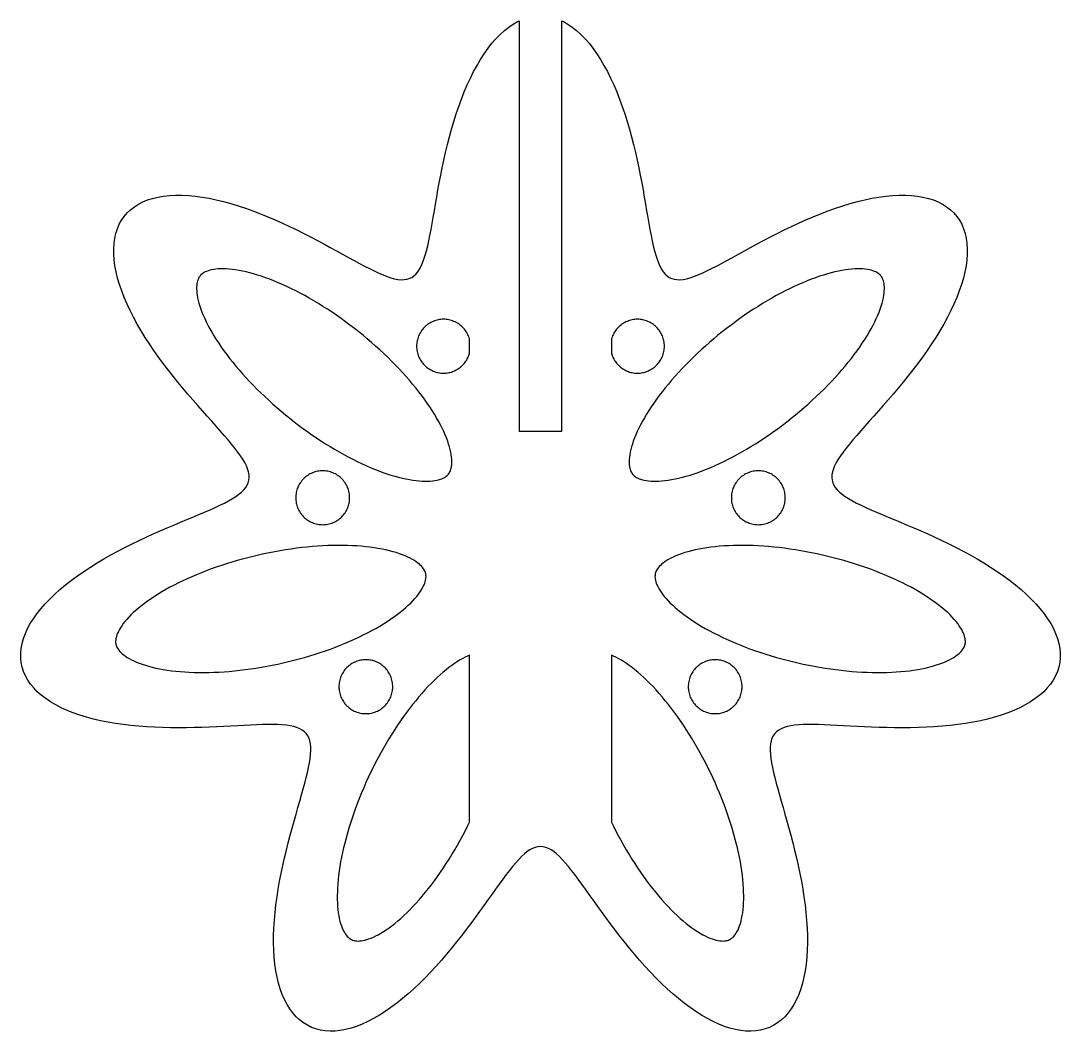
# Model space of a CAD drawing. Header units: millimetres. Extents: x 0 to 450, y -234 to 0.
# Drawn here: x 0 to 73.3, y -71.6 to -0.4 of the extents above; entities that cross this region are included whole.
import ezdxf

# ---------------------------------------------------------------- set-up
doc = ezdxf.new("R2010")
doc.units = ezdxf.units.MM
doc.layers.add('CUT', color=1, linetype='Continuous')

msp = doc.modelspace()

# ---------------------------------------------------------------- linework, layer by layer
at = {"layer": 'CUT'}
for points in [[(66.929, -38.029), (67.418, -38.306), (67.899, -38.592), (68.37, -38.886), (68.829, -39.187), (69.275, -39.496), (69.704, -39.812), (70.116, -40.135), (70.51, -40.463), (70.882, -40.797), (71.232, -41.136), (71.559, -41.479), (71.86, -41.825), (72.135, -42.173), (72.383, -42.524), (72.602, -42.875), (72.792, -43.226), (72.952, -43.577), (73.08, -43.926), (73.177, -44.272), (73.242, -44.615), (73.274, -44.954), (73.274, -45.287), (73.24, -45.615), (73.175, -45.935), (73.076, -46.248), (72.946, -46.553), (72.783, -46.848), (72.589, -47.133), (72.365, -47.408), (72.11, -47.672), (71.826, -47.924), (71.515, -48.163), (71.176, -48.39), (70.812, -48.604), (70.422, -48.804), (70.01, -48.991), (69.576, -49.164), (69.122, -49.324), (68.649, -49.469), (68.159, -49.6), (67.654, -49.718), (67.135, -49.822), (66.604, -49.913), (66.063, -49.991), (65.514, -50.056), (64.959, -50.11), (64.399, -50.152), (63.837, -50.184), (63.274, -50.205), (62.711, -50.217), (62.152, -50.221), (61.597, -50.218), (61.049, -50.208), (60.508, -50.193), (59.977, -50.173), (59.457, -50.149), (58.95, -50.124), (58.457, -50.098), (57.979, -50.071), (57.518, -50.046), (57.074, -50.024), (56.65, -50.005), (56.245, -49.992), (55.861, -49.984), (55.498, -49.984), (55.158, -49.992), (54.84, -50.011), (54.545, -50.04), (54.274, -50.081), (54.027, -50.135), (53.803, -50.202), (53.604, -50.285), (53.427, -50.384), (53.275, -50.499), (53.145, -50.631), (53.039, -50.782), (52.954, -50.951), (52.891, -51.139), (52.849, -51.346), (52.827, -51.574), (52.824, -51.821), (52.84, -52.089), (52.872, -52.377), (52.921, -52.685), (52.984, -53.013), (53.061, -53.361), (53.151, -53.728), (53.251, -54.114), (53.362, -54.519), (53.48, -54.941), (53.605, -55.381), (53.736, -55.836), (53.871, -56.307), (54.008, -56.792), (54.146, -57.29), (54.284, -57.801), (54.42, -58.321), (54.553, -58.852), (54.681, -59.39), (54.804, -59.934), (54.919, -60.484), (55.026, -61.037), (55.124, -61.592), (55.21, -62.148), (55.285, -62.702), (55.347, -63.252), (55.396, -63.799), (55.429, -64.338), (55.448, -64.87), (55.45, -65.392), (55.436, -65.903), (55.405, -66.4), (55.356, -66.883), (55.289, -67.349), (55.204, -67.798), (55.1, -68.228), (54.978, -68.637), (54.837, -69.024), (54.678, -69.388), (54.501, -69.728), (54.306, -70.042), (54.093, -70.33), (53.863, -70.59), (53.616, -70.823), (53.353, -71.026), (53.074, -71.2), (52.78, -71.344), (52.472, -71.458), (52.151, -71.542), (51.817, -71.594), (51.471, -71.616), (51.115, -71.608), (50.749, -71.569), (50.374, -71.5), (49.991, -71.401), (49.601, -71.274), (49.206, -71.118), (48.806, -70.935), (48.403, -70.725), (47.996, -70.49), (47.589, -70.231), (47.18, -69.949), (46.772, -69.644), (46.365, -69.32), (45.961, -68.977), (45.559, -68.616), (45.162, -68.24), (44.769, -67.849), (44.382, -67.447), (44.001, -67.034), (43.626, -66.613), (43.26, -66.185), (42.9, -65.753), (42.55, -65.318), (42.208, -64.882), (41.875, -64.447), (41.551, -64.015), (41.237, -63.589), (40.932, -63.169), (40.637, -62.758), (40.352, -62.357), (40.076, -61.969), (39.809, -61.595), (39.551, -61.237), (39.303, -60.896), (39.062, -60.574), (38.83, -60.272), (38.605, -59.991), (38.387, -59.734), (38.175, -59.5), (37.97, -59.292), (37.769, -59.109), (37.574, -58.953), (37.382, -58.824), (37.193, -58.724), (37.006, -58.652), (36.821, -58.608), (36.637, -58.594), (36.453, -58.608), (36.268, -58.652), (36.081, -58.724), (35.892, -58.824), (35.7, -58.953), (35.504, -59.109), (35.304, -59.292), (35.099, -59.5), (34.887, -59.734), (34.669, -59.991), (34.444, -60.272), (34.212, -60.574), (33.971, -60.896), (33.722, -61.237), (33.465, -61.595), (33.198, -61.969), (32.922, -62.357), (32.636, -62.758), (32.341, -63.169), (32.037, -63.589), (31.723, -64.015), (31.399, -64.447), (31.066, -64.882), (30.724, -65.318), (30.373, -65.753), (30.014, -66.185), (29.647, -66.613), (29.273, -67.034), (28.892, -67.447), (28.505, -67.849), (28.112, -68.24), (27.715, -68.616), (27.313, -68.977), (26.909, -69.32), (26.502, -69.644), (26.094, -69.949), (25.685, -70.231), (25.277, -70.49), (24.871, -70.725), (24.468, -70.935), (24.068, -71.118), (23.672, -71.274), (23.283, -71.401), (22.9, -71.5), (22.525, -71.569), (22.159, -71.608), (21.803, -71.616), (21.457, -71.594), (21.123, -71.542), (20.802, -71.458), (20.494, -71.344), (20.2, -71.2), (19.921, -71.026), (19.658, -70.823), (19.411, -70.59), (19.181, -70.33), (18.968, -70.042), (18.773, -69.728), (18.595, -69.388), (18.436, -69.024), (18.296, -68.637), (18.174, -68.228), (18.07, -67.798), (17.985, -67.349), (17.918, -66.883), (17.869, -66.4), (17.838, -65.903), (17.824, -65.392), (17.826, -64.87), (17.844, -64.338), (17.878, -63.799), (17.927, -63.252), (17.989, -62.702), (18.064, -62.148), (18.15, -61.592), (18.248, -61.037), (18.355, -60.484), (18.47, -59.934), (18.593, -59.39), (18.721, -58.852), (18.854, -58.321), (18.99, -57.801), (19.128, -57.29), (19.266, -56.792), (19.403, -56.307), (19.538, -55.836), (19.669, -55.381), (19.794, -54.941), (19.912, -54.519), (20.022, -54.114), (20.123, -53.728), (20.212, -53.361), (20.29, -53.013), (20.353, -52.685), (20.402, -52.377), (20.434, -52.089), (20.45, -51.821), (20.447, -51.574), (20.425, -51.346), (20.383, -51.139), (20.32, -50.951), (20.235, -50.782), (20.129, -50.631), (19.999, -50.499), (19.846, -50.384), (19.67, -50.285), (19.471, -50.202), (19.247, -50.135), (18.999, -50.081), (18.728, -50.04), (18.434, -50.011), (18.116, -49.992), (17.776, -49.984), (17.413, -49.984), (17.029, -49.992), (16.624, -50.005), (16.2, -50.024), (15.756, -50.046), (15.295, -50.071), (14.817, -50.098), (14.324, -50.124), (13.817, -50.149), (13.297, -50.173), (12.766, -50.193), (12.225, -50.208), (11.677, -50.218), (11.122, -50.221), (10.562, -50.217), (10, -50.205), (9.437, -50.184), (8.875, -50.152), (8.315, -50.11), (7.76, -50.056), (7.211, -49.991), (6.67, -49.913), (6.139, -49.822), (5.62, -49.718), (5.115, -49.6), (4.625, -49.469), (4.152, -49.324), (3.698, -49.164), (3.264, -48.991), (2.851, -48.804), (2.462, -48.604), (2.098, -48.39), (1.759, -48.163), (1.447, -47.924), (1.164, -47.672), (0.909, -47.408), (0.685, -47.133), (0.491, -46.848), (0.328, -46.553), (0.198, -46.248), (0.099, -45.935), (0.033, -45.615), (0, -45.287), (0, -44.954), (0.032, -44.615), (0.097, -44.272), (0.194, -43.926), (0.322, -43.577), (0.482, -43.226), (0.671, -42.875), (0.891, -42.524), (1.138, -42.173), (1.414, -41.825), (1.715, -41.479), (2.042, -41.136), (2.392, -40.797), (2.764, -40.463), (3.157, -40.135), (3.57, -39.812), (3.999, -39.496), (4.445, -39.187), (4.904, -38.886), (5.375, -38.592), (5.856, -38.306), (6.345, -38.029), (6.84, -37.76), (7.34, -37.5), (7.842, -37.249), (8.344, -37.006), (8.844, -36.772), (9.341, -36.547), (9.832, -36.33), (10.316, -36.121), (10.79, -35.919), (11.253, -35.725), (11.703, -35.538), (12.139, -35.357), (12.558, -35.181), (12.959, -35.011), (13.342, -34.846), (13.703, -34.684), (14.043, -34.525), (14.36, -34.369), (14.652, -34.214), (14.92, -34.06), (15.161, -33.906), (15.376, -33.751), (15.564, -33.594), (15.724, -33.435), (15.856, -33.272), (15.96, -33.105), (16.036, -32.933), (16.083, -32.755), (16.101, -32.57), (16.092, -32.378), (16.056, -32.177), (15.992, -31.968), (15.902, -31.75), (15.786, -31.521), (15.646, -31.282), (15.481, -31.032), (15.294, -30.771), (15.086, -30.498), (14.857, -30.212), (14.609, -29.915), (14.343, -29.605), (14.062, -29.283), (13.766, -28.949), (13.457, -28.602), (13.137, -28.243), (12.808, -27.872), (12.47, -27.49), (12.127, -27.096), (11.78, -26.692), (11.431, -26.278), (11.081, -25.854), (10.733, -25.421), (10.388, -24.98), (10.048, -24.532), (9.715, -24.077), (9.39, -23.617), (9.075, -23.152), (8.773, -22.684), (8.484, -22.214), (8.21, -21.743), (7.953, -21.271), (7.713, -20.801), (7.493, -20.333), (7.293, -19.868), (7.115, -19.409), (6.959, -18.955), (6.827, -18.509), (6.72, -18.072), (6.638, -17.644), (6.581, -17.227), (6.551, -16.823), (6.548, -16.432), (6.572, -16.055), (6.624, -15.694), (6.702, -15.35), (6.808, -15.023), (6.942, -14.714), (7.102, -14.425), (7.289, -14.156), (7.503, -13.908), (7.742, -13.681), (8.006, -13.476), (8.294, -13.293), (8.606, -13.133), (8.94, -12.996), (9.296, -12.882), (9.672, -12.792), (10.068, -12.724), (10.482, -12.68), (10.913, -12.658), (11.359, -12.659), (11.819, -12.682), (12.293, -12.727), (12.777, -12.793), (13.272, -12.878), (13.775, -12.984), (14.285, -13.107), (14.801, -13.249), (15.321, -13.406), (15.843, -13.579), (16.366, -13.766), (16.89, -13.966), (17.411, -14.177), (17.93, -14.398), (18.444, -14.628), (18.952, -14.865), (19.454, -15.107), (19.948, -15.353), (20.432, -15.601), (20.907, -15.849), (21.37, -16.097), (21.821, -16.341), (22.26, -16.581), (22.685, -16.816), (23.096, -17.042), (23.492, -17.259), (23.873, -17.465), (24.239, -17.659), (24.589, -17.839), (24.922, -18.003), (25.239, -18.151), (25.541, -18.281), (25.825, -18.391), (26.094, -18.481), (26.347, -18.549), (26.585, -18.595), (26.807, -18.617), (27.015, -18.615), (27.208, -18.589), (27.388, -18.537), (27.555, -18.459), (27.709, -18.354), (27.852, -18.224), (27.984, -18.066), (28.107, -17.882), (28.22, -17.672), (28.326, -17.435), (28.424, -17.172), (28.516, -16.885), (28.603, -16.572), (28.686, -16.235), (28.766, -15.875), (28.844, -15.493), (28.92, -15.089), (28.997, -14.665), (29.074, -14.223), (29.153, -13.763), (29.234, -13.286), (29.319, -12.796), (29.409, -12.292), (29.503, -11.777), (29.604, -11.252), (29.711, -10.72), (29.826, -10.181), (29.948, -9.638), (30.079, -9.093), (30.218, -8.548), (30.367, -8.005), (30.526, -7.465), (30.695, -6.93), (30.873, -6.403), (31.062, -5.885), (31.262, -5.379), (31.471, -4.886), (31.691, -4.407), (31.921, -3.946), (32.161, -3.503), (32.411, -3.08), (32.67, -2.679), (32.937, -2.301), (33.214, -1.948), (33.498, -1.621), (33.79, -1.321), (34.088, -1.049), (34.393, -0.807), (34.703, -0.595), (35.018, -0.415), (35.137, -0.359), (35.137, -29.297), (38.137, -29.297), (38.137, -0.359), (38.256, -0.415), (38.571, -0.595), (38.881, -0.807), (39.186, -1.049), (39.484, -1.321), (39.776, -1.621), (40.06, -1.948), (40.337, -2.301), (40.604, -2.679), (40.863, -3.08), (41.113, -3.503), (41.353, -3.946), (41.583, -4.407), (41.803, -4.886), (42.012, -5.379), (42.211, -5.885), (42.4, -6.403), (42.579, -6.93), (42.748, -7.465), (42.906, -8.005), (43.055, -8.548), (43.195, -9.093), (43.326, -9.638), (43.448, -10.181), (43.563, -10.72), (43.67, -11.252), (43.771, -11.777), (43.865, -12.292), (43.955, -12.796), (44.04, -13.286), (44.121, -13.763), (44.2, -14.223), (44.277, -14.665), (44.354, -15.089), (44.43, -15.493), (44.508, -15.875), (44.588, -16.235), (44.671, -16.572), (44.758, -16.885), (44.85, -17.172), (44.948, -17.435), (45.054, -17.672), (45.167, -17.882), (45.289, -18.066), (45.422, -18.224), (45.565, -18.354), (45.719, -18.459), (45.886, -18.537), (46.066, -18.589), (46.259, -18.615), (46.467, -18.617), (46.689, -18.595), (46.927, -18.549), (47.18, -18.481), (47.448, -18.391), (47.733, -18.281), (48.034, -18.151), (48.352, -18.003), (48.685, -17.839), (49.035, -17.659), (49.4, -17.465), (49.782, -17.259), (50.178, -17.042), (50.589, -16.816), (51.014, -16.581), (51.452, -16.341), (51.904, -16.097), (52.367, -15.849), (52.842, -15.601), (53.326, -15.353), (53.82, -15.107), (54.322, -14.865), (54.83, -14.628), (55.344, -14.398), (55.863, -14.177), (56.384, -13.966), (56.907, -13.766), (57.431, -13.579), (57.953, -13.406), (58.473, -13.249), (58.989, -13.107), (59.499, -12.984), (60.002, -12.878), (60.497, -12.793), (60.981, -12.727), (61.455, -12.682), (61.915, -12.659), (62.361, -12.658), (62.792, -12.68), (63.206, -12.724), (63.601, -12.792), (63.978, -12.882), (64.334, -12.996), (64.668, -13.133), (64.98, -13.293), (65.268, -13.476), (65.532, -13.681), (65.771, -13.908), (65.984, -14.156), (66.172, -14.425), (66.332, -14.714), (66.465, -15.023), (66.572, -15.35), (66.65, -15.694), (66.702, -16.055), (66.726, -16.432), (66.722, -16.823), (66.692, -17.227), (66.636, -17.644), (66.554, -18.072), (66.446, -18.509), (66.315, -18.955), (66.159, -19.409), (65.981, -19.868), (65.781, -20.333), (65.561, -20.801), (65.321, -21.271), (65.064, -21.743), (64.79, -22.214), (64.501, -22.684), (64.198, -23.152), (63.884, -23.617), (63.559, -24.077), (63.226, -24.532), (62.886, -24.98), (62.541, -25.421), (62.193, -25.854), (61.843, -26.278), (61.494, -26.692), (61.146, -27.096), (60.803, -27.49), (60.466, -27.872), (60.137, -28.243), (59.817, -28.602), (59.508, -28.949), (59.212, -29.283), (58.931, -29.605), (58.665, -29.915), (58.417, -30.212), (58.188, -30.498), (57.98, -30.771), (57.793, -31.032), (57.628, -31.282), (57.488, -31.521), (57.372, -31.75), (57.282, -31.968), (57.218, -32.177), (57.182, -32.378), (57.172, -32.57), (57.191, -32.755), (57.238, -32.933), (57.314, -33.105), (57.417, -33.272), (57.55, -33.435), (57.71, -33.594), (57.897, -33.751), (58.112, -33.906), (58.354, -34.06), (58.622, -34.214), (58.914, -34.369), (59.231, -34.525), (59.571, -34.684), (59.932, -34.846), (60.314, -35.011), (60.716, -35.181), (61.135, -35.357), (61.571, -35.538), (62.021, -35.725), (62.484, -35.919), (62.958, -36.121), (63.442, -36.33), (63.933, -36.547), (64.429, -36.772), (64.93, -37.006), (65.432, -37.249), (65.934, -37.5), (66.433, -37.76), (66.929, -38.029)], [(25.016, -23.299), (24.724, -23.042), (24.428, -22.789), (24.127, -22.539), (23.823, -22.293), (23.515, -22.051), (23.205, -21.814), (22.892, -21.581), (22.576, -21.353), (22.259, -21.131), (21.941, -20.914), (21.621, -20.703), (21.301, -20.498), (20.98, -20.299), (20.659, -20.107), (20.34, -19.921), (20.021, -19.743), (19.703, -19.571), (19.387, -19.407), (19.073, -19.251), (18.762, -19.102), (18.454, -18.961), (18.149, -18.828), (17.848, -18.703), (17.551, -18.587), (17.259, -18.479), (16.972, -18.379), (16.691, -18.288), (16.415, -18.206), (16.147, -18.133), (15.885, -18.068), (15.63, -18.011), (15.384, -17.964), (15.145, -17.925), (14.916, -17.895), (14.696, -17.872), (14.486, -17.858), (14.286, -17.852), (14.096, -17.854), (13.918, -17.862), (13.752, -17.878), (13.597, -17.899), (13.455, -17.926), (13.325, -17.958), (13.207, -17.994), (13.101, -18.033), (13.007, -18.075), (12.924, -18.119), (12.85, -18.164), (12.786, -18.211), (12.73, -18.259), (12.68, -18.308), (12.635, -18.359), (12.595, -18.414), (12.558, -18.474), (12.524, -18.54), (12.493, -18.612), (12.465, -18.694), (12.441, -18.785), (12.421, -18.886), (12.406, -18.998), (12.397, -19.121), (12.395, -19.255), (12.401, -19.4), (12.414, -19.555), (12.436, -19.721), (12.467, -19.896), (12.508, -20.081), (12.559, -20.275), (12.619, -20.477), (12.69, -20.686), (12.77, -20.903), (12.861, -21.127), (12.963, -21.357), (13.074, -21.592), (13.196, -21.833), (13.327, -22.079), (13.469, -22.329), (13.62, -22.583), (13.781, -22.841), (13.951, -23.101), (14.131, -23.365), (14.319, -23.63), (14.517, -23.898), (14.723, -24.167), (14.937, -24.437), (15.159, -24.708), (15.39, -24.98), (15.627, -25.252), (15.872, -25.523), (16.124, -25.793), (16.383, -26.063), (16.648, -26.331), (16.919, -26.598), (17.196, -26.863), (17.479, -27.125), (17.766, -27.385), (18.058, -27.642), (18.355, -27.895), (18.655, -28.145), (18.96, -28.391), (19.267, -28.633), (19.578, -28.87), (19.891, -29.103), (20.206, -29.331), (20.523, -29.553), (20.842, -29.77), (21.162, -29.981), (21.482, -30.186), (21.802, -30.385), (22.123, -30.577), (22.443, -30.763), (22.762, -30.941), (23.08, -31.113), (23.396, -31.277), (23.709, -31.433), (24.021, -31.582), (24.329, -31.723), (24.634, -31.856), (24.935, -31.981), (25.231, -32.097), (25.523, -32.205), (25.81, -32.305), (26.092, -32.395), (26.367, -32.478), (26.636, -32.551), (26.898, -32.616), (27.152, -32.672), (27.399, -32.72), (27.637, -32.759), (27.866, -32.789), (28.087, -32.812), (28.297, -32.826), (28.497, -32.832), (28.686, -32.83), (28.864, -32.822), (29.031, -32.806), (29.185, -32.785), (29.328, -32.758), (29.458, -32.726), (29.576, -32.69), (29.682, -32.651), (29.776, -32.609), (29.859, -32.565), (29.932, -32.52), (29.996, -32.473), (30.052, -32.425), (30.102, -32.376), (30.147, -32.324), (30.187, -32.269), (30.224, -32.21), (30.258, -32.144), (30.289, -32.071), (30.317, -31.99), (30.342, -31.899), (30.362, -31.798), (30.376, -31.686), (30.385, -31.563), (30.387, -31.429), (30.382, -31.284), (30.368, -31.129), (30.346, -30.963), (30.315, -30.788), (30.274, -30.603), (30.224, -30.409), (30.163, -30.207), (30.093, -29.998), (30.012, -29.781), (29.921, -29.557), (29.82, -29.327), (29.708, -29.092), (29.587, -28.851), (29.455, -28.605), (29.314, -28.355), (29.163, -28.101), (29.002, -27.843), (28.831, -27.583), (28.652, -27.319), (28.463, -27.054), (28.266, -26.786), (28.06, -26.517), (27.846, -26.247), (27.623, -25.975), (27.393, -25.704), (27.155, -25.432), (26.91, -25.161), (26.658, -24.89), (26.399, -24.621), (26.134, -24.352), (25.863, -24.086), (25.586, -23.821), (25.304, -23.559), (25.016, -23.299)], [(53.068, -29.331), (53.383, -29.103), (53.696, -28.87), (54.007, -28.633), (54.314, -28.391), (54.618, -28.145), (54.919, -27.895), (55.216, -27.642), (55.508, -27.385), (55.795, -27.125), (56.077, -26.863), (56.354, -26.598), (56.626, -26.331), (56.891, -26.063), (57.149, -25.793), (57.401, -25.523), (57.647, -25.252), (57.884, -24.98), (58.115, -24.708), (58.337, -24.437), (58.551, -24.167), (58.757, -23.898), (58.955, -23.63), (59.143, -23.365), (59.323, -23.101), (59.493, -22.841), (59.654, -22.583), (59.805, -22.329), (59.947, -22.079), (60.078, -21.833), (60.2, -21.592), (60.311, -21.357), (60.413, -21.127), (60.503, -20.903), (60.584, -20.686), (60.655, -20.477), (60.715, -20.275), (60.766, -20.081), (60.806, -19.896), (60.838, -19.721), (60.86, -19.555), (60.873, -19.4), (60.879, -19.255), (60.877, -19.121), (60.868, -18.998), (60.853, -18.886), (60.833, -18.785), (60.809, -18.694), (60.781, -18.612), (60.75, -18.54), (60.716, -18.474), (60.679, -18.414), (60.638, -18.359), (60.594, -18.308), (60.544, -18.259), (60.488, -18.211), (60.423, -18.164), (60.35, -18.119), (60.267, -18.075), (60.173, -18.033), (60.067, -17.994), (59.949, -17.958), (59.819, -17.926), (59.677, -17.899), (59.522, -17.878), (59.356, -17.862), (59.177, -17.854), (58.988, -17.852), (58.788, -17.858), (58.578, -17.872), (58.358, -17.895), (58.128, -17.925), (57.89, -17.964), (57.644, -18.011), (57.389, -18.068), (57.127, -18.133), (56.858, -18.206), (56.583, -18.288), (56.302, -18.379), (56.015, -18.479), (55.723, -18.587), (55.426, -18.703), (55.125, -18.828), (54.82, -18.961), (54.512, -19.102), (54.201, -19.251), (53.887, -19.407), (53.571, -19.571), (53.253, -19.743), (52.934, -19.921), (52.614, -20.107), (52.294, -20.299), (51.973, -20.498), (51.653, -20.703), (51.333, -20.914), (51.015, -21.131), (50.698, -21.353), (50.382, -21.581), (50.069, -21.814), (49.759, -22.051), (49.451, -22.293), (49.147, -22.539), (48.846, -22.789), (48.55, -23.042), (48.258, -23.299), (47.97, -23.559), (47.688, -23.821), (47.411, -24.086), (47.14, -24.352), (46.875, -24.621), (46.616, -24.89), (46.364, -25.161), (46.119, -25.432), (45.881, -25.704), (45.651, -25.975), (45.428, -26.247), (45.214, -26.517), (45.008, -26.786), (44.811, -27.054), (44.622, -27.319), (44.442, -27.583), (44.272, -27.843), (44.111, -28.101), (43.96, -28.355), (43.819, -28.605), (43.687, -28.851), (43.565, -29.092), (43.454, -29.327), (43.353, -29.557), (43.262, -29.781), (43.181, -29.998), (43.111, -30.207), (43.05, -30.409), (43, -30.603), (42.959, -30.788), (42.928, -30.963), (42.905, -31.129), (42.892, -31.284), (42.887, -31.429), (42.889, -31.563), (42.898, -31.686), (42.912, -31.798), (42.932, -31.899), (42.956, -31.99), (42.984, -32.071), (43.015, -32.144), (43.049, -32.21), (43.086, -32.269), (43.127, -32.324), (43.172, -32.376), (43.221, -32.425), (43.278, -32.473), (43.342, -32.52), (43.415, -32.565), (43.498, -32.609), (43.592, -32.651), (43.698, -32.69), (43.816, -32.726), (43.946, -32.758), (44.089, -32.785), (44.243, -32.806), (44.41, -32.822), (44.588, -32.83), (44.777, -32.832), (44.977, -32.826), (45.187, -32.812), (45.407, -32.789), (45.637, -32.759), (45.875, -32.72), (46.122, -32.672), (46.376, -32.616), (46.638, -32.551), (46.907, -32.478), (47.182, -32.395), (47.464, -32.305), (47.75, -32.205), (48.042, -32.097), (48.339, -31.981), (48.64, -31.856), (48.945, -31.723), (49.253, -31.582), (49.565, -31.433), (49.878, -31.277), (50.194, -31.113), (50.512, -30.941), (50.831, -30.763), (51.151, -30.577), (51.471, -30.385), (51.792, -30.186), (52.112, -29.981), (52.432, -29.77), (52.751, -29.553), (53.068, -29.331)], [(31.558, -24.037), (31.592, -23.95), (31.621, -23.861), (31.637, -23.804), (31.637, -22.816), (31.621, -22.758), (31.592, -22.67), (31.558, -22.583), (31.52, -22.498), (31.479, -22.414), (31.433, -22.333), (31.383, -22.254), (31.329, -22.178), (31.272, -22.105), (31.211, -22.034), (31.146, -21.967), (31.079, -21.902), (31.008, -21.841), (30.935, -21.784), (30.859, -21.73), (30.78, -21.68), (30.699, -21.634), (30.615, -21.593), (30.53, -21.555), (30.443, -21.521), (30.355, -21.492), (30.265, -21.467), (30.174, -21.447), (30.082, -21.431), (29.989, -21.419), (29.896, -21.412), (29.803, -21.41), (29.71, -21.412), (29.617, -21.419), (29.525, -21.431), (29.433, -21.447), (29.342, -21.467), (29.252, -21.492), (29.163, -21.521), (29.076, -21.555), (28.991, -21.593), (28.908, -21.634), (28.827, -21.68), (28.748, -21.73), (28.672, -21.784), (28.598, -21.841), (28.528, -21.902), (28.46, -21.967), (28.396, -22.034), (28.335, -22.105), (28.277, -22.178), (28.224, -22.254), (28.174, -22.333), (28.128, -22.414), (28.086, -22.498), (28.048, -22.583), (28.015, -22.67), (27.985, -22.758), (27.961, -22.848), (27.94, -22.939), (27.924, -23.031), (27.913, -23.124), (27.906, -23.217), (27.904, -23.31), (27.906, -23.403), (27.913, -23.496), (27.924, -23.588), (27.94, -23.68), (27.961, -23.771), (27.985, -23.861), (28.015, -23.95), (28.048, -24.037), (28.086, -24.122), (28.128, -24.205), (28.174, -24.286), (28.224, -24.365), (28.277, -24.441), (28.335, -24.515), (28.396, -24.585), (28.46, -24.653), (28.528, -24.717), (28.598, -24.778), (28.672, -24.836), (28.748, -24.889), (28.827, -24.939), (28.908, -24.985), (28.991, -25.027), (29.076, -25.065), (29.163, -25.098), (29.252, -25.128), (29.342, -25.152), (29.433, -25.173), (29.525, -25.189), (29.617, -25.2), (29.71, -25.207), (29.803, -25.209), (29.896, -25.207), (29.989, -25.2), (30.082, -25.189), (30.174, -25.173), (30.265, -25.152), (30.355, -25.128), (30.443, -25.098), (30.53, -25.065), (30.615, -25.027), (30.699, -24.985), (30.78, -24.939), (30.859, -24.889), (30.935, -24.836), (31.008, -24.778), (31.079, -24.717), (31.146, -24.653), (31.211, -24.585), (31.272, -24.515), (31.329, -24.441), (31.383, -24.365), (31.433, -24.286), (31.479, -24.205), (31.52, -24.122), (31.558, -24.037)], [(45.334, -23.68), (45.35, -23.588), (45.361, -23.496), (45.368, -23.403), (45.37, -23.31), (45.368, -23.217), (45.361, -23.124), (45.35, -23.031), (45.334, -22.939), (45.313, -22.848), (45.288, -22.758), (45.259, -22.67), (45.226, -22.583), (45.188, -22.498), (45.146, -22.414), (45.1, -22.333), (45.05, -22.254), (44.996, -22.178), (44.939, -22.105), (44.878, -22.034), (44.814, -21.967), (44.746, -21.902), (44.676, -21.841), (44.602, -21.784), (44.526, -21.73), (44.447, -21.68), (44.366, -21.634), (44.283, -21.593), (44.198, -21.555), (44.111, -21.521), (44.022, -21.492), (43.932, -21.467), (43.841, -21.447), (43.749, -21.431), (43.657, -21.419), (43.564, -21.412), (43.471, -21.41), (43.377, -21.412), (43.284, -21.419), (43.192, -21.431), (43.1, -21.447), (43.009, -21.467), (42.919, -21.492), (42.831, -21.521), (42.744, -21.555), (42.658, -21.593), (42.575, -21.634), (42.494, -21.68), (42.415, -21.73), (42.339, -21.784), (42.266, -21.841), (42.195, -21.902), (42.127, -21.967), (42.063, -22.034), (42.002, -22.105), (41.945, -22.178), (41.891, -22.254), (41.841, -22.333), (41.795, -22.414), (41.753, -22.498), (41.716, -22.583), (41.682, -22.67), (41.653, -22.758), (41.637, -22.816), (41.637, -23.804), (41.653, -23.861), (41.682, -23.95), (41.716, -24.037), (41.753, -24.122), (41.795, -24.205), (41.841, -24.286), (41.891, -24.365), (41.945, -24.441), (42.002, -24.515), (42.063, -24.585), (42.127, -24.653), (42.195, -24.717), (42.266, -24.778), (42.339, -24.836), (42.415, -24.889), (42.494, -24.939), (42.575, -24.985), (42.658, -25.027), (42.744, -25.065), (42.831, -25.098), (42.919, -25.128), (43.009, -25.152), (43.1, -25.173), (43.192, -25.189), (43.284, -25.2), (43.377, -25.207), (43.471, -25.209), (43.564, -25.207), (43.657, -25.2), (43.749, -25.189), (43.841, -25.173), (43.932, -25.152), (44.022, -25.128), (44.111, -25.098), (44.198, -25.065), (44.283, -25.027), (44.366, -24.985), (44.447, -24.939), (44.526, -24.889), (44.602, -24.836), (44.676, -24.778), (44.746, -24.717), (44.814, -24.653), (44.878, -24.585), (44.939, -24.515), (44.996, -24.441), (45.05, -24.365), (45.1, -24.286), (45.146, -24.205), (45.188, -24.122), (45.226, -24.037), (45.259, -23.95), (45.288, -23.861), (45.313, -23.771), (45.334, -23.68)], [(23.161, -34.274), (23.172, -34.181), (23.179, -34.089), (23.181, -33.995), (23.179, -33.902), (23.172, -33.809), (23.161, -33.717), (23.145, -33.625), (23.124, -33.534), (23.1, -33.444), (23.07, -33.355), (23.037, -33.268), (22.999, -33.183), (22.957, -33.1), (22.911, -33.019), (22.861, -32.94), (22.808, -32.864), (22.75, -32.79), (22.689, -32.72), (22.625, -32.652), (22.558, -32.588), (22.487, -32.527), (22.413, -32.47), (22.337, -32.416), (22.258, -32.366), (22.177, -32.32), (22.094, -32.278), (22.009, -32.24), (21.922, -32.207), (21.833, -32.177), (21.743, -32.153), (21.652, -32.132), (21.561, -32.116), (21.468, -32.105), (21.375, -32.098), (21.282, -32.096), (21.189, -32.098), (21.096, -32.105), (21.003, -32.116), (20.911, -32.132), (20.82, -32.153), (20.73, -32.177), (20.642, -32.207), (20.555, -32.24), (20.47, -32.278), (20.386, -32.32), (20.305, -32.366), (20.226, -32.416), (20.15, -32.47), (20.077, -32.527), (20.006, -32.588), (19.939, -32.652), (19.874, -32.72), (19.813, -32.79), (19.756, -32.864), (19.702, -32.94), (19.652, -33.019), (19.607, -33.1), (19.565, -33.183), (19.527, -33.268), (19.493, -33.355), (19.464, -33.444), (19.439, -33.534), (19.419, -33.625), (19.403, -33.717), (19.391, -33.809), (19.384, -33.902), (19.382, -33.995), (19.384, -34.089), (19.391, -34.181), (19.403, -34.274), (19.419, -34.366), (19.439, -34.457), (19.464, -34.547), (19.493, -34.635), (19.527, -34.722), (19.565, -34.807), (19.607, -34.891), (19.652, -34.972), (19.702, -35.051), (19.756, -35.127), (19.813, -35.2), (19.874, -35.271), (19.939, -35.339), (20.006, -35.403), (20.077, -35.464), (20.15, -35.521), (20.226, -35.575), (20.305, -35.625), (20.386, -35.671), (20.47, -35.713), (20.555, -35.75), (20.642, -35.784), (20.73, -35.813), (20.82, -35.838), (20.911, -35.858), (21.003, -35.874), (21.096, -35.886), (21.189, -35.893), (21.282, -35.895), (21.375, -35.893), (21.468, -35.886), (21.561, -35.874), (21.652, -35.858), (21.743, -35.838), (21.833, -35.813), (21.922, -35.784), (22.009, -35.75), (22.094, -35.713), (22.177, -35.671), (22.258, -35.625), (22.337, -35.575), (22.413, -35.521), (22.487, -35.464), (22.558, -35.403), (22.625, -35.339), (22.689, -35.271), (22.75, -35.2), (22.808, -35.127), (22.861, -35.051), (22.911, -34.972), (22.957, -34.891), (22.999, -34.807), (23.037, -34.722), (23.07, -34.635), (23.1, -34.547), (23.124, -34.457), (23.145, -34.366), (23.161, -34.274)], [(53.871, -34.274), (53.883, -34.181), (53.889, -34.089), (53.892, -33.995), (53.889, -33.902), (53.883, -33.809), (53.871, -33.717), (53.855, -33.625), (53.835, -33.534), (53.81, -33.444), (53.781, -33.355), (53.747, -33.268), (53.709, -33.183), (53.667, -33.1), (53.621, -33.019), (53.572, -32.94), (53.518, -32.864), (53.46, -32.79), (53.4, -32.72), (53.335, -32.652), (53.268, -32.588), (53.197, -32.527), (53.124, -32.47), (53.047, -32.416), (52.969, -32.366), (52.888, -32.32), (52.804, -32.278), (52.719, -32.24), (52.632, -32.207), (52.543, -32.177), (52.454, -32.153), (52.363, -32.132), (52.271, -32.116), (52.178, -32.105), (52.085, -32.098), (51.992, -32.096), (51.899, -32.098), (51.806, -32.105), (51.713, -32.116), (51.621, -32.132), (51.53, -32.153), (51.441, -32.177), (51.352, -32.207), (51.265, -32.24), (51.18, -32.278), (51.097, -32.32), (51.015, -32.366), (50.937, -32.416), (50.86, -32.47), (50.787, -32.527), (50.716, -32.588), (50.649, -32.652), (50.585, -32.72), (50.524, -32.79), (50.466, -32.864), (50.413, -32.94), (50.363, -33.019), (50.317, -33.1), (50.275, -33.183), (50.237, -33.268), (50.203, -33.355), (50.174, -33.444), (50.149, -33.534), (50.129, -33.625), (50.113, -33.717), (50.102, -33.809), (50.095, -33.902), (50.092, -33.995), (50.095, -34.089), (50.102, -34.181), (50.113, -34.274), (50.129, -34.366), (50.149, -34.457), (50.174, -34.547), (50.203, -34.635), (50.237, -34.722), (50.275, -34.807), (50.317, -34.891), (50.363, -34.972), (50.413, -35.051), (50.466, -35.127), (50.524, -35.2), (50.585, -35.271), (50.649, -35.339), (50.716, -35.403), (50.787, -35.464), (50.86, -35.521), (50.937, -35.575), (51.015, -35.625), (51.097, -35.671), (51.18, -35.713), (51.265, -35.75), (51.352, -35.784), (51.441, -35.813), (51.53, -35.838), (51.621, -35.858), (51.713, -35.874), (51.806, -35.886), (51.899, -35.893), (51.992, -35.895), (52.085, -35.893), (52.178, -35.886), (52.271, -35.874), (52.363, -35.858), (52.454, -35.838), (52.543, -35.813), (52.632, -35.784), (52.719, -35.75), (52.804, -35.713), (52.888, -35.671), (52.969, -35.625), (53.047, -35.575), (53.124, -35.521), (53.197, -35.464), (53.268, -35.403), (53.335, -35.339), (53.4, -35.271), (53.46, -35.2), (53.518, -35.127), (53.572, -35.051), (53.621, -34.972), (53.667, -34.891), (53.709, -34.807), (53.747, -34.722), (53.781, -34.635), (53.81, -34.547), (53.835, -34.457), (53.855, -34.366), (53.871, -34.274)], [(18.289, -37.731), (17.906, -37.8), (17.523, -37.873), (17.14, -37.952), (16.758, -38.037), (16.377, -38.127), (15.998, -38.221), (15.621, -38.321), (15.246, -38.426), (14.875, -38.535), (14.506, -38.649), (14.142, -38.767), (13.782, -38.89), (13.427, -39.016), (13.077, -39.147), (12.732, -39.282), (12.394, -39.42), (12.061, -39.561), (11.736, -39.706), (11.418, -39.854), (11.108, -40.004), (10.805, -40.157), (10.511, -40.313), (10.226, -40.47), (9.95, -40.63), (9.684, -40.791), (9.427, -40.953), (9.18, -41.116), (8.944, -41.28), (8.719, -41.445), (8.505, -41.609), (8.303, -41.773), (8.112, -41.936), (7.933, -42.098), (7.766, -42.258), (7.611, -42.417), (7.469, -42.572), (7.34, -42.725), (7.223, -42.874), (7.119, -43.018), (7.027, -43.158), (6.947, -43.292), (6.88, -43.42), (6.823, -43.542), (6.778, -43.657), (6.743, -43.764), (6.717, -43.864), (6.699, -43.956), (6.689, -44.041), (6.685, -44.121), (6.688, -44.194), (6.695, -44.264), (6.708, -44.331), (6.725, -44.397), (6.749, -44.463), (6.779, -44.531), (6.817, -44.6), (6.863, -44.673), (6.919, -44.749), (6.985, -44.827), (7.064, -44.908), (7.154, -44.992), (7.258, -45.077), (7.374, -45.163), (7.504, -45.25), (7.648, -45.336), (7.804, -45.421), (7.974, -45.504), (8.157, -45.585), (8.353, -45.664), (8.561, -45.74), (8.78, -45.812), (9.012, -45.88), (9.255, -45.944), (9.508, -46.004), (9.773, -46.059), (10.047, -46.109), (10.33, -46.155), (10.623, -46.195), (10.925, -46.23), (11.235, -46.259), (11.553, -46.283), (11.878, -46.301), (12.211, -46.314), (12.549, -46.32), (12.894, -46.321), (13.245, -46.316), (13.601, -46.306), (13.961, -46.289), (14.326, -46.267), (14.695, -46.238), (15.067, -46.204), (15.442, -46.164), (15.82, -46.119), (16.199, -46.067), (16.581, -46.01), (16.963, -45.947), (17.346, -45.879), (17.729, -45.805), (18.112, -45.726), (18.494, -45.641), (18.875, -45.552), (19.254, -45.457), (19.631, -45.357), (20.006, -45.253), (20.377, -45.143), (20.745, -45.029), (21.11, -44.911), (21.47, -44.789), (21.825, -44.662), (22.175, -44.531), (22.52, -44.397), (22.858, -44.259), (23.19, -44.117), (23.515, -43.972), (23.833, -43.825), (24.144, -43.674), (24.446, -43.521), (24.74, -43.365), (25.025, -43.208), (25.301, -43.048), (25.568, -42.888), (25.825, -42.725), (26.071, -42.562), (26.307, -42.398), (26.532, -42.234), (26.746, -42.069), (26.949, -41.906), (27.14, -41.742), (27.319, -41.58), (27.486, -41.42), (27.64, -41.262), (27.782, -41.106), (27.912, -40.954), (28.029, -40.805), (28.133, -40.66), (28.225, -40.52), (28.304, -40.386), (28.372, -40.258), (28.428, -40.136), (28.474, -40.022), (28.509, -39.915), (28.535, -39.815), (28.553, -39.722), (28.563, -39.637), (28.566, -39.558), (28.564, -39.484), (28.557, -39.414), (28.544, -39.347), (28.526, -39.281), (28.503, -39.215), (28.473, -39.148), (28.435, -39.078), (28.389, -39.005), (28.333, -38.93), (28.266, -38.851), (28.188, -38.77), (28.097, -38.686), (27.994, -38.601), (27.877, -38.515), (27.747, -38.429), (27.604, -38.343), (27.447, -38.258), (27.277, -38.174), (27.095, -38.093), (26.899, -38.014), (26.691, -37.939), (26.471, -37.867), (26.24, -37.798), (25.997, -37.734), (25.743, -37.674), (25.479, -37.619), (25.205, -37.569), (24.921, -37.524), (24.628, -37.483), (24.327, -37.449), (24.017, -37.419), (23.699, -37.395), (23.373, -37.377), (23.041, -37.365), (22.702, -37.358), (22.357, -37.357), (22.007, -37.362), (21.651, -37.373), (21.29, -37.389), (20.925, -37.412), (20.557, -37.44), (20.184, -37.474), (19.809, -37.514), (19.432, -37.56), (19.052, -37.611), (18.671, -37.668), (18.289, -37.731)], [(53.268, -45.253), (53.643, -45.357), (54.02, -45.457), (54.399, -45.552), (54.78, -45.641), (55.162, -45.726), (55.545, -45.805), (55.928, -45.879), (56.311, -45.947), (56.693, -46.01), (57.074, -46.067), (57.454, -46.119), (57.832, -46.164), (58.207, -46.204), (58.579, -46.238), (58.948, -46.267), (59.312, -46.289), (59.673, -46.306), (60.029, -46.316), (60.379, -46.321), (60.724, -46.32), (61.063, -46.314), (61.396, -46.301), (61.721, -46.283), (62.039, -46.259), (62.349, -46.23), (62.65, -46.195), (62.943, -46.155), (63.227, -46.109), (63.501, -46.059), (63.765, -46.004), (64.019, -45.944), (64.262, -45.88), (64.493, -45.812), (64.713, -45.74), (64.921, -45.664), (65.117, -45.585), (65.3, -45.504), (65.469, -45.421), (65.626, -45.336), (65.77, -45.25), (65.9, -45.163), (66.016, -45.077), (66.12, -44.992), (66.21, -44.908), (66.289, -44.827), (66.355, -44.749), (66.411, -44.673), (66.457, -44.6), (66.495, -44.531), (66.525, -44.463), (66.548, -44.397), (66.566, -44.331), (66.579, -44.264), (66.586, -44.194), (66.588, -44.121), (66.585, -44.041), (66.575, -43.956), (66.557, -43.864), (66.531, -43.764), (66.496, -43.657), (66.451, -43.542), (66.394, -43.42), (66.327, -43.292), (66.247, -43.158), (66.155, -43.018), (66.051, -42.874), (65.934, -42.725), (65.804, -42.572), (65.662, -42.417), (65.508, -42.258), (65.341, -42.098), (65.162, -41.936), (64.971, -41.773), (64.769, -41.609), (64.555, -41.445), (64.329, -41.28), (64.093, -41.116), (63.847, -40.953), (63.59, -40.791), (63.324, -40.63), (63.048, -40.47), (62.762, -40.313), (62.468, -40.157), (62.166, -40.004), (61.856, -39.854), (61.538, -39.706), (61.212, -39.561), (60.88, -39.42), (60.542, -39.282), (60.197, -39.147), (59.847, -39.016), (59.492, -38.89), (59.132, -38.767), (58.768, -38.649), (58.399, -38.535), (58.028, -38.426), (57.653, -38.321), (57.276, -38.221), (56.897, -38.127), (56.516, -38.037), (56.134, -37.952), (55.751, -37.873), (55.368, -37.8), (54.985, -37.731), (54.603, -37.668), (54.222, -37.611), (53.842, -37.56), (53.465, -37.514), (53.089, -37.474), (52.717, -37.44), (52.349, -37.412), (51.984, -37.389), (51.623, -37.373), (51.267, -37.362), (50.917, -37.357), (50.572, -37.358), (50.233, -37.365), (49.9, -37.377), (49.575, -37.395), (49.257, -37.419), (48.947, -37.449), (48.646, -37.483), (48.353, -37.524), (48.069, -37.569), (47.795, -37.619), (47.531, -37.674), (47.277, -37.734), (47.034, -37.798), (46.803, -37.867), (46.583, -37.939), (46.375, -38.014), (46.179, -38.093), (45.996, -38.174), (45.827, -38.258), (45.67, -38.343), (45.526, -38.429), (45.397, -38.515), (45.28, -38.601), (45.176, -38.686), (45.086, -38.77), (45.008, -38.851), (44.941, -38.93), (44.885, -39.005), (44.839, -39.078), (44.801, -39.148), (44.771, -39.215), (44.748, -39.281), (44.73, -39.347), (44.717, -39.414), (44.71, -39.484), (44.708, -39.558), (44.711, -39.637), (44.721, -39.722), (44.739, -39.815), (44.765, -39.915), (44.8, -40.022), (44.845, -40.136), (44.902, -40.258), (44.969, -40.386), (45.049, -40.52), (45.141, -40.66), (45.245, -40.805), (45.362, -40.954), (45.492, -41.106), (45.634, -41.262), (45.788, -41.42), (45.955, -41.58), (46.134, -41.742), (46.325, -41.906), (46.528, -42.069), (46.742, -42.234), (46.967, -42.398), (47.203, -42.562), (47.449, -42.725), (47.706, -42.888), (47.972, -43.048), (48.248, -43.208), (48.534, -43.365), (48.828, -43.521), (49.13, -43.674), (49.44, -43.825), (49.758, -43.972), (50.084, -44.117), (50.416, -44.259), (50.754, -44.397), (51.099, -44.531), (51.449, -44.662), (51.804, -44.789), (52.164, -44.911), (52.529, -45.029), (52.897, -45.143), (53.268, -45.253)], [(25.193, -52.331), (25.011, -52.677), (24.835, -53.025), (24.662, -53.377), (24.495, -53.73), (24.333, -54.086), (24.176, -54.443), (24.024, -54.801), (23.877, -55.16), (23.737, -55.519), (23.602, -55.877), (23.474, -56.235), (23.351, -56.592), (23.235, -56.947), (23.125, -57.3), (23.022, -57.651), (22.926, -57.999), (22.836, -58.344), (22.754, -58.684), (22.678, -59.021), (22.609, -59.353), (22.547, -59.68), (22.493, -60.001), (22.445, -60.316), (22.405, -60.625), (22.372, -60.927), (22.345, -61.221), (22.327, -61.508), (22.315, -61.786), (22.31, -62.056), (22.311, -62.317), (22.32, -62.568), (22.335, -62.809), (22.356, -63.039), (22.384, -63.258), (22.417, -63.467), (22.455, -63.663), (22.499, -63.847), (22.547, -64.019), (22.599, -64.178), (22.654, -64.324), (22.712, -64.457), (22.772, -64.576), (22.834, -64.683), (22.895, -64.778), (22.957, -64.86), (23.018, -64.932), (23.079, -64.993), (23.139, -65.045), (23.198, -65.089), (23.257, -65.127), (23.317, -65.159), (23.38, -65.186), (23.446, -65.209), (23.518, -65.227), (23.595, -65.241), (23.681, -65.251), (23.775, -65.254), (23.878, -65.251), (23.99, -65.24), (24.112, -65.222), (24.243, -65.194), (24.383, -65.156), (24.532, -65.109), (24.689, -65.05), (24.853, -64.981), (25.024, -64.9), (25.201, -64.808), (25.385, -64.704), (25.574, -64.588), (25.767, -64.461), (25.965, -64.323), (26.166, -64.173), (26.371, -64.012), (26.579, -63.84), (26.789, -63.657), (27.002, -63.463), (27.216, -63.259), (27.431, -63.045), (27.647, -62.821), (27.864, -62.587), (28.081, -62.345), (28.298, -62.093), (28.515, -61.832), (28.73, -61.563), (28.945, -61.286), (29.159, -61.001), (29.371, -60.708), (29.581, -60.409), (29.788, -60.103), (29.994, -59.791), (30.196, -59.473), (30.396, -59.149), (30.592, -58.82), (30.785, -58.486), (30.975, -58.149), (31.16, -57.807), (31.341, -57.461), (31.518, -57.112), (31.637, -56.869), (31.637, -45.099), (31.5, -45.157), (31.328, -45.238), (31.151, -45.33), (30.968, -45.434), (30.779, -45.549), (30.585, -45.676), (30.388, -45.815), (30.186, -45.965), (29.981, -46.126), (29.773, -46.298), (29.563, -46.481), (29.351, -46.674), (29.137, -46.878), (28.921, -47.093), (28.705, -47.317), (28.488, -47.55), (28.271, -47.793), (28.054, -48.045), (27.838, -48.306), (27.622, -48.575), (27.407, -48.852), (27.194, -49.137), (26.982, -49.429), (26.772, -49.729), (26.564, -50.035), (26.359, -50.347), (26.156, -50.665), (25.956, -50.989), (25.76, -51.318), (25.567, -51.651), (25.378, -51.989), (25.193, -52.331)], [(26.186, -47.691), (26.202, -47.599), (26.214, -47.506), (26.22, -47.413), (26.223, -47.32), (26.22, -47.227), (26.214, -47.134), (26.202, -47.041), (26.186, -46.949), (26.166, -46.858), (26.141, -46.769), (26.112, -46.68), (26.078, -46.593), (26.04, -46.508), (25.998, -46.424), (25.952, -46.343), (25.903, -46.265), (25.849, -46.188), (25.792, -46.115), (25.731, -46.044), (25.666, -45.977), (25.599, -45.912), (25.528, -45.852), (25.455, -45.794), (25.378, -45.74), (25.3, -45.691), (25.219, -45.645), (25.135, -45.603), (25.05, -45.565), (24.963, -45.531), (24.875, -45.502), (24.785, -45.477), (24.694, -45.457), (24.602, -45.441), (24.509, -45.43), (24.416, -45.423), (24.323, -45.42), (24.23, -45.423), (24.137, -45.43), (24.044, -45.441), (23.952, -45.457), (23.862, -45.477), (23.772, -45.502), (23.683, -45.531), (23.596, -45.565), (23.511, -45.603), (23.428, -45.645), (23.346, -45.691), (23.268, -45.74), (23.191, -45.794), (23.118, -45.852), (23.047, -45.912), (22.98, -45.977), (22.916, -46.044), (22.855, -46.115), (22.797, -46.188), (22.744, -46.265), (22.694, -46.343), (22.648, -46.424), (22.606, -46.508), (22.568, -46.593), (22.535, -46.68), (22.505, -46.769), (22.48, -46.858), (22.46, -46.949), (22.444, -47.041), (22.433, -47.134), (22.426, -47.227), (22.423, -47.32), (22.426, -47.413), (22.433, -47.506), (22.444, -47.599), (22.46, -47.691), (22.48, -47.782), (22.505, -47.871), (22.535, -47.96), (22.568, -48.047), (22.606, -48.132), (22.648, -48.215), (22.694, -48.297), (22.744, -48.375), (22.797, -48.452), (22.855, -48.525), (22.916, -48.596), (22.98, -48.663), (23.047, -48.727), (23.118, -48.788), (23.191, -48.846), (23.268, -48.899), (23.346, -48.949), (23.428, -48.995), (23.511, -49.037), (23.596, -49.075), (23.683, -49.109), (23.772, -49.138), (23.862, -49.163), (23.952, -49.183), (24.044, -49.199), (24.137, -49.21), (24.23, -49.217), (24.323, -49.22), (24.416, -49.217), (24.509, -49.21), (24.602, -49.199), (24.694, -49.183), (24.785, -49.163), (24.875, -49.138), (24.963, -49.109), (25.05, -49.075), (25.135, -49.037), (25.219, -48.995), (25.3, -48.949), (25.378, -48.899), (25.455, -48.846), (25.528, -48.788), (25.599, -48.727), (25.666, -48.663), (25.731, -48.596), (25.792, -48.525), (25.849, -48.452), (25.903, -48.375), (25.952, -48.297), (25.998, -48.215), (26.04, -48.132), (26.078, -48.047), (26.112, -47.96), (26.141, -47.871), (26.166, -47.782), (26.186, -47.691)], [(41.945, -45.238), (41.774, -45.157), (41.637, -45.099), (41.637, -56.869), (41.756, -57.112), (41.933, -57.461), (42.114, -57.807), (42.299, -58.149), (42.489, -58.486), (42.682, -58.82), (42.878, -59.149), (43.078, -59.473), (43.28, -59.791), (43.485, -60.103), (43.693, -60.409), (43.903, -60.708), (44.115, -61.001), (44.329, -61.286), (44.543, -61.563), (44.759, -61.832), (44.976, -62.093), (45.193, -62.345), (45.41, -62.587), (45.627, -62.821), (45.843, -63.045), (46.058, -63.259), (46.272, -63.463), (46.485, -63.657), (46.695, -63.84), (46.903, -64.012), (47.108, -64.173), (47.309, -64.323), (47.507, -64.461), (47.7, -64.588), (47.889, -64.704), (48.072, -64.808), (48.25, -64.9), (48.421, -64.981), (48.585, -65.05), (48.742, -65.109), (48.89, -65.156), (49.03, -65.194), (49.162, -65.222), (49.283, -65.24), (49.396, -65.251), (49.499, -65.254), (49.593, -65.251), (49.678, -65.241), (49.756, -65.227), (49.828, -65.209), (49.894, -65.186), (49.957, -65.159), (50.017, -65.127), (50.076, -65.089), (50.135, -65.045), (50.195, -64.993), (50.255, -64.932), (50.317, -64.86), (50.378, -64.778), (50.44, -64.683), (50.502, -64.576), (50.562, -64.457), (50.62, -64.324), (50.675, -64.178), (50.727, -64.019), (50.775, -63.847), (50.818, -63.663), (50.857, -63.467), (50.89, -63.258), (50.918, -63.039), (50.939, -62.809), (50.954, -62.568), (50.962, -62.317), (50.964, -62.056), (50.959, -61.786), (50.947, -61.508), (50.928, -61.221), (50.902, -60.927), (50.869, -60.625), (50.829, -60.316), (50.781, -60.001), (50.727, -59.68), (50.665, -59.353), (50.596, -59.021), (50.52, -58.684), (50.438, -58.344), (50.348, -57.999), (50.251, -57.651), (50.148, -57.3), (50.039, -56.947), (49.923, -56.592), (49.8, -56.235), (49.672, -55.877), (49.537, -55.519), (49.396, -55.16), (49.25, -54.801), (49.098, -54.443), (48.941, -54.086), (48.779, -53.73), (48.611, -53.377), (48.439, -53.025), (48.262, -52.677), (48.081, -52.331), (47.896, -51.989), (47.707, -51.651), (47.514, -51.318), (47.317, -50.989), (47.118, -50.665), (46.915, -50.347), (46.71, -50.035), (46.502, -49.729), (46.292, -49.429), (46.08, -49.137), (45.867, -48.852), (45.652, -48.575), (45.436, -48.306), (45.22, -48.045), (45.003, -47.793), (44.786, -47.55), (44.569, -47.317), (44.352, -47.093), (44.137, -46.878), (43.923, -46.674), (43.711, -46.481), (43.5, -46.298), (43.293, -46.126), (43.088, -45.965), (42.886, -45.815), (42.688, -45.676), (42.495, -45.549), (42.306, -45.434), (42.123, -45.33), (41.945, -45.238)], [(50.814, -47.691), (50.83, -47.599), (50.841, -47.506), (50.848, -47.413), (50.85, -47.32), (50.848, -47.227), (50.841, -47.134), (50.83, -47.041), (50.814, -46.949), (50.793, -46.858), (50.769, -46.769), (50.739, -46.68), (50.706, -46.593), (50.668, -46.508), (50.626, -46.424), (50.58, -46.343), (50.53, -46.265), (50.477, -46.188), (50.419, -46.115), (50.358, -46.044), (50.294, -45.977), (50.226, -45.912), (50.156, -45.852), (50.082, -45.794), (50.006, -45.74), (49.927, -45.691), (49.846, -45.645), (49.763, -45.603), (49.678, -45.565), (49.591, -45.531), (49.502, -45.502), (49.412, -45.477), (49.321, -45.457), (49.23, -45.441), (49.137, -45.43), (49.044, -45.423), (48.951, -45.42), (48.858, -45.423), (48.765, -45.43), (48.672, -45.441), (48.58, -45.457), (48.489, -45.477), (48.399, -45.502), (48.311, -45.531), (48.224, -45.565), (48.139, -45.603), (48.055, -45.645), (47.974, -45.691), (47.895, -45.74), (47.819, -45.794), (47.746, -45.852), (47.675, -45.912), (47.608, -45.977), (47.543, -46.044), (47.482, -46.115), (47.425, -46.188), (47.371, -46.265), (47.321, -46.343), (47.275, -46.424), (47.234, -46.508), (47.196, -46.593), (47.162, -46.68), (47.133, -46.769), (47.108, -46.858), (47.088, -46.949), (47.072, -47.041), (47.06, -47.134), (47.053, -47.227), (47.051, -47.32), (47.053, -47.413), (47.06, -47.506), (47.072, -47.599), (47.088, -47.691), (47.108, -47.782), (47.133, -47.871), (47.162, -47.96), (47.196, -48.047), (47.234, -48.132), (47.275, -48.215), (47.321, -48.297), (47.371, -48.375), (47.425, -48.452), (47.482, -48.525), (47.543, -48.596), (47.608, -48.663), (47.675, -48.727), (47.746, -48.788), (47.819, -48.846), (47.895, -48.899), (47.974, -48.949), (48.055, -48.995), (48.139, -49.037), (48.224, -49.075), (48.311, -49.109), (48.399, -49.138), (48.489, -49.163), (48.58, -49.183), (48.672, -49.199), (48.765, -49.21), (48.858, -49.217), (48.951, -49.22), (49.044, -49.217), (49.137, -49.21), (49.23, -49.199), (49.321, -49.183), (49.412, -49.163), (49.502, -49.138), (49.591, -49.109), (49.678, -49.075), (49.763, -49.037), (49.846, -48.995), (49.927, -48.949), (50.006, -48.899), (50.082, -48.846), (50.156, -48.788), (50.226, -48.727), (50.294, -48.663), (50.358, -48.596), (50.419, -48.525), (50.477, -48.452), (50.53, -48.375), (50.58, -48.297), (50.626, -48.215), (50.668, -48.132), (50.706, -48.047), (50.739, -47.96), (50.769, -47.871), (50.793, -47.782), (50.814, -47.691)]]:
    msp.add_lwpolyline(points, close=True, dxfattribs=at)

doc.saveas('drawing.dxf')
